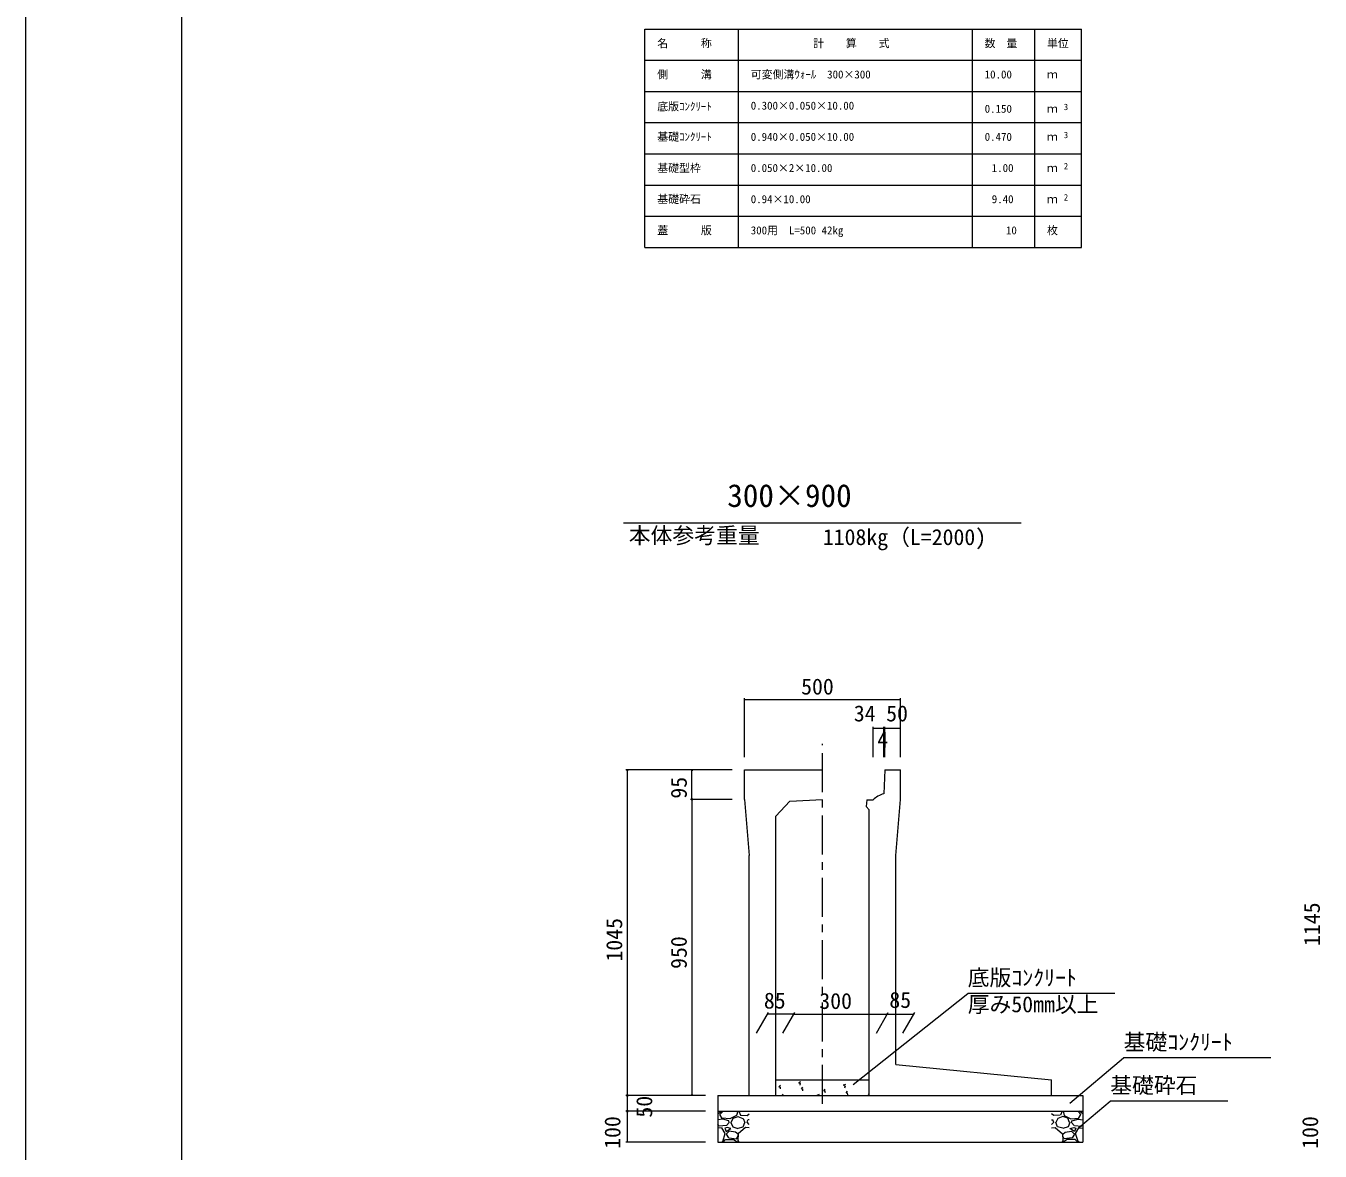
# Model space of a CAD drawing. Units: millimetres on the paper, scale 1:20. Extents: x 0 to 841, y 0 to 594.
# Drawn here: x 0 to 207.6, y 263.6 to 444.1 of the extents above; entities that cross this region are included whole.
import ezdxf
from ezdxf.enums import TextEntityAlignment as Align

# ---------------------------------------------------------------- set-up
doc = ezdxf.new("R2010")
doc.units = ezdxf.units.MM
doc.linetypes.add('USER1', pattern=[10, 6.25, -1.25, 1.25, -1.25])
for name, color, linetype, lineweight in [('D-STR-DIM（寸法）', 7, 'Continuous', 18), ('D-STR-HTXT（旗揚げ）', 4, 'Continuous', 18), ('D-STR-STRn（構造物）', 5, 'Continuous', 18), ('D-STR（構造物外形線）', 1, 'Continuous', 18), ('D-TTL(外枠）', 2, 'Continuous', 18), ('DEFPOINTS_2', 8, 'Continuous', 18), ('Frame', 1, 'Continuous', 18)]:
    doc.layers.add(name, color=color, linetype=linetype, lineweight=lineweight)
doc.layers.add('D-STR-TXT（文字）', color=7, linetype='Continuous')
doc.styles.add('ＭＳ ゴシック', font='')
doc.styles.get('ＭＳ ゴシック').set_extended_font_data('MS Gothic')

msp = doc.modelspace()

# ---------------------------------------------------------------- linework, layer by layer
at = {"layer": 'D-STR-DIM（寸法）'}
for p, q in [((115.243, 326.776), (115.243, 336.265)), ((140.243, 326.776), (140.243, 336.265)), ((115.243, 336.015), (115.393, 336.04)), ((115.243, 336.015), (115.263, 336.015)), ((115.393, 335.99), (115.243, 336.015)), ((115.263, 336.015), (140.223, 336.015)), ((140.093, 336.04), (140.243, 336.015)), ((140.243, 336.015), (140.093, 335.99)), ((140.243, 336.015), (140.223, 336.015)), ((135.853, 326.776), (135.853, 331.683)), ((135.853, 331.433), (136.003, 331.458)), ((135.853, 331.433), (135.873, 331.433)), ((136.003, 331.408), (135.853, 331.433)), ((135.873, 331.433), (137.549, 331.433)), ((137.419, 331.458), (137.569, 331.433)), ((137.569, 331.433), (137.419, 331.408)), ((137.569, 331.433), (137.549, 331.433)), ((137.569, 326.777), (137.569, 331.683)), ((137.569, 326.777), (137.569, 331.683)), ((137.569, 331.433), (137.719, 331.458)), ((137.569, 331.433), (137.589, 331.433)), ((137.719, 331.408), (137.569, 331.433)), ((137.748, 331.433), (137.589, 331.433)), ((137.618, 331.458), (137.768, 331.433)), ((137.768, 331.433), (137.618, 331.408)), ((137.768, 331.433), (137.748, 331.433)), ((137.768, 326.776), (137.768, 331.683)), ((137.768, 326.776), (137.768, 331.683)), ((137.768, 331.433), (137.918, 331.458)), ((137.768, 331.433), (137.788, 331.433)), ((137.918, 331.408), (137.768, 331.433)), ((137.788, 331.433), (140.223, 331.433)), ((140.093, 331.458), (140.243, 331.433)), ((140.243, 331.433), (140.093, 331.408)), ((140.243, 331.433), (140.223, 331.433)), ((140.243, 326.776), (140.243, 331.683)), ((113.243, 324.776), (96.197, 324.776)), ((96.422, 324.626), (96.447, 324.776)), ((96.447, 324.776), (96.447, 324.756)), ((96.447, 324.776), (96.472, 324.626)), ((96.447, 324.756), (96.447, 272.546)), ((113.243, 324.776), (106.557, 324.776)), ((106.782, 324.626), (106.807, 324.776)), ((106.807, 324.776), (106.807, 324.756)), ((106.807, 324.776), (106.832, 324.626)), ((106.807, 320.046), (106.807, 324.756)), ((113.243, 320.026), (106.557, 320.026)), ((113.243, 320.026), (106.557, 320.026)), ((106.807, 320.026), (106.782, 320.176)), ((106.782, 319.876), (106.807, 320.026)), ((106.832, 320.176), (106.807, 320.026)), ((106.807, 320.026), (106.807, 320.046)), ((106.807, 320.026), (106.807, 320.006)), ((106.807, 320.026), (106.832, 319.876)), ((106.807, 320.006), (106.807, 272.546)), ((117.148, 282.525), (119.065, 285.846)), ((118.921, 285.596), (119.071, 285.621)), ((118.921, 285.596), (118.941, 285.596)), ((119.071, 285.571), (118.921, 285.596)), ((123.151, 285.596), (118.941, 285.596)), ((121.398, 282.525), (123.315, 285.846)), ((121.398, 282.525), (123.315, 285.846)), ((123.021, 285.621), (123.171, 285.596)), ((123.171, 285.596), (123.021, 285.571)), ((123.171, 285.596), (123.151, 285.596)), ((123.171, 285.596), (123.321, 285.621)), ((123.171, 285.596), (123.191, 285.596)), ((123.321, 285.571), (123.171, 285.596)), ((123.191, 285.596), (138.132, 285.596)), ((136.398, 282.558), (138.296, 285.846)), ((136.398, 282.558), (138.296, 285.846)), ((138.002, 285.621), (138.152, 285.596)), ((138.152, 285.596), (138.002, 285.571)), ((138.152, 285.596), (138.132, 285.596)), ((138.152, 285.596), (138.302, 285.621)), ((138.152, 285.596), (138.172, 285.596)), ((138.302, 285.571), (138.152, 285.596)), ((138.172, 285.596), (142.401, 285.596)), ((140.648, 282.525), (142.565, 285.846)), ((142.271, 285.621), (142.421, 285.596)), ((142.421, 285.596), (142.271, 285.571)), ((142.421, 285.596), (142.401, 285.596)), ((108.993, 272.526), (96.197, 272.526)), ((108.993, 272.526), (96.197, 272.526)), ((96.447, 272.526), (96.422, 272.676)), ((96.422, 272.376), (96.447, 272.526)), ((96.472, 272.676), (96.447, 272.526)), ((96.447, 272.526), (96.447, 272.546)), ((96.447, 272.526), (96.447, 272.506)), ((96.447, 272.526), (96.472, 272.376)), ((96.447, 272.506), (96.447, 270.046)), ((108.993, 272.526), (106.557, 272.526)), ((106.807, 272.526), (106.782, 272.676)), ((106.832, 272.676), (106.807, 272.526)), ((106.807, 272.526), (106.807, 272.546)), ((108.993, 270.026), (96.197, 270.026)), ((108.993, 270.026), (96.197, 270.026)), ((96.447, 270.026), (96.422, 270.176)), ((96.422, 269.876), (96.447, 270.026)), ((96.472, 270.176), (96.447, 270.026)), ((96.447, 270.026), (96.447, 270.046)), ((96.447, 270.026), (96.447, 270.006)), ((96.447, 270.026), (96.472, 269.876)), ((96.447, 270.006), (96.447, 265.046)), ((108.993, 265.026), (96.197, 265.026)), ((96.447, 265.026), (96.422, 265.176)), ((96.472, 265.176), (96.447, 265.026)), ((96.447, 265.026), (96.447, 265.046))]:
    msp.add_line(p, q, dxfattribs=at)
at = {"layer": 'D-STR-HTXT（旗揚げ）'}
for p, q in [((99.285, 443.549), (169.285, 443.549)), ((99.285, 408.549), (99.285, 443.549)), ((114.285, 408.549), (114.285, 443.549)), ((151.785, 408.549), (151.785, 443.549)), ((161.785, 427.549), (161.785, 443.549)), ((161.785, 408.549), (161.785, 443.549)), ((169.285, 408.549), (169.285, 443.549)), ((99.285, 438.549), (169.285, 438.549)), ((99.285, 433.549), (169.285, 433.549)), ((99.285, 428.549), (169.285, 428.549)), ((99.285, 423.549), (169.285, 423.549)), ((99.285, 418.549), (169.285, 418.549)), ((99.285, 413.549), (169.285, 413.549)), ((99.285, 408.549), (169.285, 408.549)), ((95.852, 364.366), (159.635, 364.366)), ((132.687, 274.291), (151.037, 288.886)), ((174.635, 288.886), (151.037, 288.886)), ((167.399, 271.295), (176.045, 278.559)), ((199.643, 278.559), (176.045, 278.559)), ((168.811, 267.366), (173.894, 271.628)), ((192.758, 271.628), (173.894, 271.628))]:
    msp.add_line(p, q, dxfattribs=at)
at = {"layer": 'D-STR-STRn（構造物）', "color": 7, "linetype": 'USER1'}
msp.add_line((127.743, 271.204), (127.743, 328.931), dxfattribs=at)
at = {"layer": 'D-STR-STRn（構造物）', "color": 7}
for p, q in [((120.243, 275.026), (135.243, 275.026)), ((120.775, 273.905), (121.016, 274.192)), ((123.938, 274.624), (124.288, 274.759)), ((123.938, 274.624), (124.186, 274.457)), ((124.147, 274.18), (124.248, 274.482)), ((131.123, 274.224), (131.473, 274.358)), ((131.123, 274.224), (131.372, 274.056)), ((131.333, 273.779), (131.434, 274.081)), ((120.775, 273.905), (121.074, 273.879)), ((121.035, 273.601), (120.977, 273.914)), ((121.244, 272.526), (121.462, 272.754)), ((121.421, 272.526), (121.42, 272.532)), ((124.361, 273.591), (124.602, 273.878)), ((124.361, 273.591), (124.66, 273.565)), ((124.621, 273.287), (124.564, 273.6)), ((126.922, 272.611), (127.272, 272.746)), ((126.922, 272.611), (127.048, 272.526)), ((127.948, 273.277), (128.189, 273.564)), ((127.948, 273.277), (128.246, 273.251)), ((128.208, 272.973), (128.15, 273.286)), ((131.534, 272.963), (131.775, 273.251)), ((131.534, 272.964), (131.833, 272.937)), ((131.794, 272.659), (131.736, 272.973)), ((135.12, 272.65), (135.243, 272.797)), ((135.12, 272.65), (135.243, 272.639))]:
    msp.add_line(p, q, dxfattribs=at)
at = {"layer": 'D-STR-STRn（構造物）'}
for p, q in [((110.993, 272.526), (110.993, 265.026)), ((110.993, 272.526), (169.493, 272.526)), ((169.493, 272.526), (169.493, 265.026)), ((110.993, 270.026), (169.493, 270.026)), ((110.993, 269.591), (111.556, 270.026)), ((111.302, 269.474), (111.799, 270.026)), ((114.154, 270.024), (113.954, 269.324)), ((114.324, 270.026), (114.594, 269.386)), ((166.163, 270.026), (165.893, 269.386)), ((166.333, 270.024), (166.533, 269.324)), ((169.185, 269.474), (168.688, 270.026)), ((169.493, 269.591), (168.93, 270.026)), ((111.756, 268.718), (110.993, 268.638)), ((111.2, 267.64), (110.993, 267.866)), ((111.662, 268.871), (111.312, 269.471)), ((112.899, 268.784), (111.649, 268.884)), ((112.75, 268.477), (111.75, 268.727)), ((112.802, 268.224), (112.352, 267.724)), ((112.803, 268.221), (112.753, 268.471)), ((113.954, 269.32), (112.904, 268.77)), ((113.048, 268.225), (113.348, 267.525)), ((113.101, 268.224), (113.401, 268.924)), ((113.403, 268.924), (114.203, 269.174)), ((114.2, 269.174), (115, 268.874)), ((114.599, 269.371), (115.649, 269.321)), ((115.003, 268.873), (115.303, 268.223)), ((115.05, 267.526), (115.3, 268.226)), ((115.993, 267.866), (115.65, 268.24)), ((115.651, 268.225), (115.801, 268.625)), ((115.652, 269.328), (115.993, 269.591)), ((115.993, 268.638), (115.806, 268.618)), ((164.834, 269.328), (164.493, 269.591)), ((164.493, 268.638), (164.68, 268.618)), ((164.493, 267.866), (164.836, 268.24)), ((164.836, 268.225), (164.686, 268.625)), ((165.888, 269.371), (164.838, 269.321)), ((165.484, 268.873), (165.184, 268.223)), ((165.436, 267.526), (165.186, 268.226)), ((166.286, 269.174), (165.486, 268.874)), ((167.084, 268.924), (166.284, 269.174)), ((166.532, 269.32), (167.582, 268.77)), ((167.386, 268.224), (167.086, 268.924)), ((167.439, 268.225), (167.139, 267.525)), ((167.588, 268.784), (168.838, 268.884)), ((167.684, 268.221), (167.734, 268.471)), ((167.685, 268.224), (168.135, 267.724)), ((167.736, 268.477), (168.736, 268.727)), ((168.73, 268.718), (169.493, 268.638)), ((168.825, 268.871), (169.175, 269.471)), ((169.286, 267.64), (169.493, 267.866)), ((111.603, 267.319), (110.993, 267.37)), ((112.349, 267.727), (111.199, 267.627)), ((112.163, 266.427), (111.613, 267.327)), ((111.753, 265.172), (112.153, 266.422)), ((112.1, 267.274), (112.3, 266.774)), ((112.451, 267.422), (112.101, 267.272)), ((112.3, 266.775), (113.05, 267.225)), ((112.3, 266.326), (112.7, 265.726)), ((112.802, 266.824), (112.302, 266.324)), ((113.054, 267.225), (112.454, 267.425)), ((112.704, 265.722), (113.954, 265.572)), ((113.808, 266.677), (112.808, 266.827)), ((113.348, 267.52), (114.198, 267.27)), ((114.213, 266.314), (113.813, 266.664)), ((113.953, 265.575), (114.203, 266.025)), ((114.25, 266.377), (114.2, 265.327)), ((114.202, 266.024), (114.202, 266.324)), ((114.205, 267.271), (115.055, 267.521)), ((115.403, 267.424), (114.253, 266.374)), ((115.993, 267.37), (115.403, 267.419)), ((164.493, 267.37), (165.083, 267.419)), ((165.084, 267.424), (166.234, 266.374)), ((166.282, 267.271), (165.432, 267.521)), ((166.237, 266.377), (166.287, 265.327)), ((166.274, 266.314), (166.674, 266.664)), ((166.533, 265.575), (166.283, 266.025)), ((166.285, 266.024), (166.285, 266.324)), ((167.139, 267.52), (166.289, 267.27)), ((167.783, 265.722), (166.533, 265.572)), ((166.679, 266.677), (167.679, 266.827)), ((167.433, 267.225), (168.033, 267.425)), ((168.186, 266.775), (167.436, 267.225)), ((167.685, 266.824), (168.185, 266.324)), ((168.186, 266.326), (167.786, 265.726)), ((168.035, 267.422), (168.385, 267.272)), ((168.138, 267.727), (169.288, 267.627)), ((168.387, 267.274), (168.187, 266.774)), ((168.324, 266.427), (168.874, 267.327)), ((168.734, 265.172), (168.334, 266.422)), ((168.883, 267.319), (169.493, 267.37)), ((110.993, 265.026), (144.493, 265.026)), ((110.993, 265.026), (169.493, 265.026)), ((111.556, 265.026), (111.752, 265.178)), ((111.799, 265.026), (112.202, 265.474)), ((112.202, 265.474), (113.502, 265.474)), ((113.5, 265.486), (114.15, 265.036)), ((114.194, 265.336), (114.324, 265.026)), ((166.293, 265.336), (166.163, 265.026)), ((166.986, 265.486), (166.336, 265.036)), ((168.285, 265.474), (166.985, 265.474)), ((168.688, 265.026), (168.285, 265.474)), ((168.93, 265.026), (168.734, 265.178))]:
    msp.add_line(p, q, dxfattribs=at)
at = {"layer": 'D-STR（構造物外形線）'}
for p, q in [((115.243, 324.776), (127.743, 324.776)), ((115.243, 320.026), (115.243, 324.776)), ((137.768, 324.776), (140.243, 324.776)), ((140.243, 320.026), (140.243, 324.776)), ((115.243, 320.026), (115.993, 311.026)), ((120.243, 317.326), (122.489, 319.711)), ((122.489, 319.711), (127.743, 320.026)), ((139.493, 311.026), (140.243, 320.026)), ((134.732, 318.869), (135.243, 318.326)), ((135.243, 272.526), (135.243, 318.326)), ((120.243, 272.526), (120.243, 317.326)), ((115.993, 272.526), (115.993, 311.026)), ((139.493, 277.526), (139.493, 311.026)), ((139.493, 277.526), (164.493, 275.026)), ((164.493, 272.526), (164.493, 275.026)), ((115.993, 272.526), (120.243, 272.526)), ((135.243, 272.526), (139.493, 272.526)), ((135.243, 272.526), (163.993, 272.526))]:
    msp.add_line(p, q, dxfattribs=at)
at = {"layer": 'D-TTL(外枠）'}
msp.add_line((25, 20), (25, 574), dxfattribs=at)
at = {"layer": 'DEFPOINTS_2'}
msp.add_line((0, 0), (0, 594), dxfattribs=at)
at = {"layer": 'Frame'}
for p, q in [((137.768, 324.776), (137.569, 320.934)), ((134.853, 319.926), (134.732, 318.869)), ((134.853, 319.926), (135.853, 319.926))]:
    msp.add_line(p, q, dxfattribs=at)
msp.add_arc((138.673, 317.089), 4, 106.02569, 134.82262, dxfattribs=at)

# ---------------------------------------------------------------- texts
at = {"layer": 'D-STR-DIM（寸法）', "style": 'ＭＳ ゴシック'}
for s, p in [('500', (124.323, 336.065)), ('34', (132.775, 331.758)), ('50', (137.96, 331.758)), ('4', (136.54, 327.561)), ('85', (118.349, 285.705)), ('300', (127.241, 285.646)), ('85', (138.472, 285.81))]:
    msp.add_text(s, height=2.566, dxfattribs=at).set_placement(p, align=Align.BOTTOM_LEFT)
for s, p in [('95', (106.757, 320.145)), ('1145', (208.281, 296.514)), ('1045', (96.397, 294.014)), ('950', (106.757, 292.838)), ('50', (101.215, 268.993)), ('100', (96.122, 263.982)), ('100', (208.006, 263.982))]:
    msp.add_text(s, height=2.566, rotation=90, dxfattribs=at).set_placement(p, align=Align.BOTTOM_LEFT)
at = {"layer": 'D-STR-TXT（文字）', "style": 'ＭＳ ゴシック'}
for s, height, p in [('名\u3000\u3000\u3000称', 1.283, (101.247, 440.251)), ('計\u3000\u3000算\u3000\u3000式', 1.283, (126.251, 440.251)), ('数\u3000量', 1.283, (153.747, 440.251)), ('単位', 1.283, (163.747, 440.251)), ('側\u3000\u3000\u3000溝', 1.283, (101.247, 435.251)), ('可変側溝ｳｫｰﾙ\u3000300×300', 1.283, (116.247, 435.251)), ('10.00', 1.283, (153.76, 435.251)), ('ｍ', 1.283, (163.747, 435.251)), ('底版ｺﾝｸﾘｰﾄ', 1.283, (101.247, 430.118)), ('0.300×0.050×10.00', 1.283, (116.247, 430.251)), ('0.150', 1.283, (153.76, 429.751)), ('ｍ', 1.283, (163.747, 429.751)), ('3', 1.026, (166.448, 430.253)), ('基礎ｺﾝｸﾘｰﾄ', 1.283, (101.247, 425.251)), ('0.940×0.050×10.00', 1.283, (116.247, 425.251)), ('0.470', 1.283, (153.76, 425.251)), ('ｍ', 1.283, (163.747, 425.251)), ('3', 1.026, (166.448, 425.753)), ('基礎型枠', 1.283, (101.247, 420.251)), ('0.050×2×10.00', 1.283, (116.247, 420.251)), ('1.00', 1.283, (154.897, 420.251)), ('ｍ', 1.283, (163.747, 420.251)), ('2', 1.026, (166.448, 420.753)), ('基礎砕石', 1.283, (101.247, 415.251)), ('0.94×10.00', 1.283, (116.247, 415.251)), ('9.40', 1.283, (154.897, 415.251)), ('ｍ', 1.283, (163.747, 415.251)), ('2', 1.026, (166.448, 415.753)), ('蓋\u3000\u3000\u3000版', 1.283, (101.247, 410.251)), ('300用\u3000L=500 42kg', 1.283, (116.247, 410.251)), ('10', 1.283, (157.171, 410.251)), ('枚', 1.283, (163.747, 410.251)), ('300×900', 3.666, (112.478, 365.815)), ('本体参考重量', 2.566, (96.682, 360.3)), ('1108kg（L=2000)', 2.566, (127.802, 360.036)), ('底版ｺﾝｸﾘｰﾄ', 2.566, (151.037, 289.386)), ('厚み50mm以上', 2.566, (151.037, 285.115)), ('基礎ｺﾝｸﾘｰﾄ', 2.566, (176.045, 279.059)), ('基礎砕石', 2.566, (173.894, 272.128))]:
    msp.add_text(s, height=height, dxfattribs=at).set_placement(p, align=Align.BOTTOM_LEFT)

doc.saveas('drawing.dxf')
